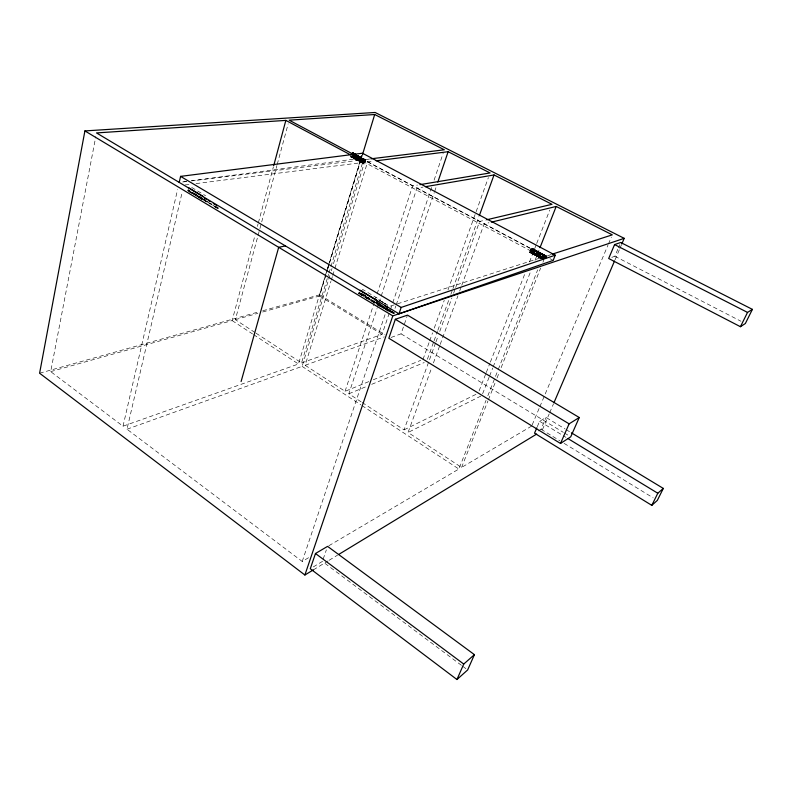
<?xml version="1.0" encoding="UTF-8"?>
<svg xmlns="http://www.w3.org/2000/svg" width="792" height="792" viewBox="0 0 792 792"><rect width="100%" height="100%" fill="white"/><g stroke="black" fill="none" stroke-linecap="round" stroke-linejoin="round"><path stroke-width="0.59" stroke-dasharray="3.96 2.97" d="M363.766 162.528C362.706 159.835 366.587 160.944 363.766 162.528L351.579 156.044M381.645 305.336C380.279 302.277 377.16 304.257 376.269 302.97L393.307 313.632L394.594 312.781M377.576 302.881L376.645 303.574L376.269 302.96M530.462 251.232C531.234 247.649 532.6 251.232 530.462 251.232L544.054 258.588M358.707 293.931L359.301 291.872M188.753 191.515L201.673 199.069L201.99 197.95L198.99 196.198L201 197.337M328.175 266.181L298.455 364.003L123.007 426.205L50.688 371.616L95.802 136.561M123.007 426.205L177.576 189.605M308.613 557.697L302.217 561.469L126.987 429.214L182.14 192.347M50.688 371.616L232.125 320.582L255.153 234.788M257.39 226.443L258.034 224.057M258.35 222.869L273.388 166.865M254.994 332.511L235.343 319.671L276.903 165.568M277.23 164.38L288.179 123.76M191.416 180.794L360.974 158.202L361.865 155.222M328.541 265.003L360.409 160.113L191.486 180.893M262.746 310.751L319.711 294.802L327.274 269.933M327.631 268.755L329.066 264.023M329.432 262.835L362.172 155.093M262.607 312.008L319.522 295.99L327.403 270.072M327.759 268.894L329.195 264.172M329.551 262.993L362.152 155.757M256.024 333.185L301.544 362.914L328.581 274.27M328.947 273.091L362.469 163.172C364.191 164.439 366.419 161.152 365.142 159.637L357.043 155.341M369.666 158.974L363.37 160.222L365.142 159.637L357.509 155.598M126.987 429.214L302.079 366.369L329.858 275.537M331.303 270.815L332.026 268.458M333.462 263.746L364.488 162.291L544.906 258.449M368.775 381.615L345.055 391.327L305.158 365.27L330.927 281.318M331.294 280.14L332.383 276.586M332.749 275.408L334.561 269.498M334.927 268.31L367.597 161.895L373.695 161.123M362.38 290.288L362.647 289.436L379.269 299.346M345.055 391.327L374.418 302.099M374.804 300.92L376.735 295.05M377.121 293.882L412.662 185.863L417.503 185.051M361.103 401.811L348.836 393.792L377.081 308.494M377.467 307.326L378.625 303.821M379.022 302.653L416.938 188.14L422.968 187.11M302.217 561.469L385.348 313.78M301.544 362.914L382.09 334.353L389.971 310.989M390.367 309.82L392.337 303.98M392.733 302.811L431.729 187.169M434.095 180.16L443.154 153.292M395.01 308.375L395.802 306.039M396.198 304.87L434.263 192.634M434.659 191.466L436.639 185.615M323.166 559.122L326.373 549.846M391.07 337.451L401.049 333.838L407.108 316.305M422.997 359.429L429.244 342.055M429.66 340.897L432.58 332.788M434.244 328.155L444.243 300.356M447.985 289.931L488.397 177.576M427.373 359.281L433.67 341.887M434.085 340.728L437.441 331.462M437.857 330.294L449.173 299M450.856 294.357L452.529 289.724M452.945 288.565L478.932 216.691M362.132 402.475L404.059 429.858L435.541 343.025M435.966 341.877L438.065 336.085M439.738 331.452L451.915 297.881M453.598 293.248L455.271 288.615M455.697 287.456L479.625 221.473L485.555 220.067M531.689 426.056L461.587 467.428L408.058 432.472L431.749 367.577M433.432 362.944L439.778 345.569M440.203 344.411L457.964 295.743M459.657 291.1L461.35 286.466M461.766 285.308L484.179 223.898L488.981 222.73M529.462 252.311C534.075 252.747 532.204 243.302 529.462 252.311L540.758 258.34M479.081 390.951L485.833 373.675M486.288 372.517L489.882 363.3M490.337 362.152L524.987 273.438M529.492 261.914L536.243 244.639M536.689 243.481L549.747 210.078M489.119 377.21L481.922 395.545L408.058 432.472M489.575 376.061L492.723 368.042M493.168 366.894L530.531 271.765M535.036 260.311L539.54 248.846M328.858 545.747L458.875 469.022L486.05 400.326M487.862 395.752L497.822 370.557M498.277 369.418L537.679 269.815M461.587 467.428L487.941 400.95M488.397 399.812L495.208 382.615M497.029 378.031L499.307 372.299M501.118 367.716L540.659 268.013M542.926 262.281L543.837 259.984M550.935 254.559L545.421 256.786M532.165 424.918L539.362 407.85M539.847 406.712L607.979 245.104M608.464 243.966L611.345 237.135M537.293 426.7L539.59 421.295L546.064 417.473L565.072 428.977M538.253 430.937L541.035 429.254L546.064 417.473M611.761 257.37L614.849 256.252L618.008 248.837M618.463 247.777L619.819 244.599M542.411 429.749L549.193 413.889M549.668 412.761L553.549 403.692M615.018 259.865L619.374 249.668M619.859 248.54L621.789 244.005M387.793 308.821L387.565 310.147L388.634 309.801M191.08 191.02L190.189 192.001M380.19 304.425L378.101 303.267L377.2 304.306L388.07 311.286L389.001 310.405L386.961 309.177M378.051 303.346L377.14 304.356L388.387 311.048M393.525 313.691L360.865 294.129L361.469 293.416M213.998 206.445L218.028 208.85L218.929 207.94L216.909 206.732M352.777 156.083L364.835 162.548L352.559 156.351L351.43 157.064L350.371 156.717L362.469 163.172M204.564 199.851L203.94 200.406L209.979 204.029M313.325 569.894L328.066 560.924M329.125 560.281L337.55 555.152M313.305 566.923L322.364 561.439L461.716 665.537M404.059 429.858L478.18 393.258M217.76 207.91L215.751 206.702M348.836 393.792L367.112 386.219M371.686 384.328L424.255 362.548M373.299 379.764L420.74 360.35M305.158 365.27L384.328 336.857M390.456 306.088L396.307 304.207M397.475 303.831L541.481 257.598M39.6 373.21L257.994 312.078M235.343 319.671L257.865 313.335M186.546 181.447L181.665 182.101L186.585 181.497M185.041 184.981L191.139 184.209M196.02 183.586L364.488 162.291M355.163 156.479L365.33 161.608L353.262 155.123M353.984 156.291L365.191 161.934L353.123 155.46M353.796 156.598L365.023 162.251L352.965 155.776M546.431 257.994L531.937 250.658L544.213 257.252M546.262 258.34L531.749 251.005L544.025 257.588M546.074 258.687L531.551 251.331L542.797 257.37M544.827 258.489L531.333 251.638L542.579 257.667M356.727 156.153L365.538 160.647L357.479 156.321M363.31 163.499L351.43 157.064L363.716 163.479L351.648 157.024L363.934 163.39L352.103 156.786L364.617 162.815L352.559 156.351M546.678 257.321L532.234 249.955L545.549 257.103M541.49 257.202L530.878 252.133L541.976 258.301M546.757 257.004L532.343 249.629L545.658 256.766M357.845 156.42L365.528 160.37L357.469 156.044M357.024 156.143L364.191 159.826M546.807 256.727L532.412 249.322L545.737 256.459L546.599 256.054L532.442 249.035L545.777 256.172M614.849 256.252L740.975 321.255M357.816 156.153L365.488 160.123L357.41 155.806M355.281 156.172L365.399 161.39L354.321 155.499M546.529 257.766L532.105 250.312L545.411 257.45M543.965 259.439L530.462 252.44L541.728 258.469M357.746 155.925L365.409 159.915L357.35 155.509M357.242 155.984L364.389 159.707L357.162 156.044M356.351 156.539L365.439 161.271L354.37 155.331M532.174 250.133L546.569 257.647M543.767 259.568L530.274 252.509L541.431 258.538M357.647 155.737L365.29 159.746L357.202 155.44L364.765 159.578M357.459 155.885L364.577 159.618L357.588 155.846M532.392 248.609L546.708 256.143M360.974 158.202L545.539 256.341M549.915 258.657L553.192 260.4M357.053 156.291L363.528 159.727M367.597 161.895L412.662 185.863M416.938 188.14L479.625 221.473M484.179 223.898L545.272 256.38M364.795 160.746L356.4 156.272L365.508 160.954L357.449 156.628M546.134 257.212L531.016 249.124L545.797 256.38L531.472 248.668L545.975 256.222L531.679 248.51L546.153 256.113L531.877 248.411L546.312 256.044L532.046 248.381L546.47 256.014L532.194 248.401L546.807 256.479M356.281 156.301L364.835 160.855M531.422 249.47L546.153 257.311M353.767 155.084L364.855 160.984M531.313 249.539L545.698 257.192M530.66 249.232L546.114 257.598M355.757 156.47L364.825 161.301M531.086 249.767L546.074 257.756M353.697 155.569L364.785 161.469M530.977 249.916L545.351 257.568M352.628 155.202L364.726 161.637M530.858 250.074L545.242 257.737M354.568 156.44L364.647 161.806M530.759 250.252L545.837 258.301M354.479 156.608L364.548 161.964M530.67 250.43L545.737 258.469M352.361 155.678L364.449 162.113M530.591 250.609L544.975 258.271M353.252 156.341L364.33 162.251M353.133 156.45L364.211 162.36M530.491 250.955L544.371 258.36M351.381 155.658L364.092 162.439M530.462 251.104L544.262 258.469M351.886 156.054L363.974 162.499M530.561 251.47L541.847 257.489M350.797 156.667L362.894 163.122M529.818 252.202L543.163 259.321M363.498 163.518L351.232 157.044M543.599 259.627L529.888 252.371L543.312 259.578M356.945 156.202L363.993 159.984M530.878 252.133L541.114 257.618M352.103 156.786L364.172 163.241M530.67 252.321L541.926 258.34M351.876 156.935L363.934 163.39M530.115 252.529L541.292 258.509M383.031 306.553L377.814 303.653L382.902 306.722M382.734 306.92L377.517 304.009L388.694 310.751L377.2 304.306M383.773 307.494L389.001 310.405M201.851 198.307L188.021 189.763L200.861 197.693M195 193.852L198 195.614M378.863 299.94L385.932 304.128M384.645 303.376L387.724 305.207L378.695 299.782M191.694 187.437L205.603 195.733M379.714 300.396L385.872 304.069M377.576 302.702L380.645 304.534M391.347 310.959L393.456 312.226M362.429 293.733L368.666 297.475M387.06 308.573L390.228 310.464M391.288 311.098L394.446 312.988M362.508 294.04L369.755 298.376M376.447 302.316L383.595 306.603M387.011 308.652L393.347 312.454M194.782 193.763L197.752 195.545M198.743 196.139L206.009 200.416M376.358 302.544L394.297 313.187M203.841 199.346L205.851 200.554M359.093 292.298L374.695 301.653M377.249 303.247L385.694 308.296M386.427 308.741L394.129 313.345M209.722 203.079L211.731 204.286L190.516 191.723M215.761 206.692L218.651 208.286M361.182 293.792L393.97 313.483M202.673 199.099L202.851 198.079L202.673 199.099L217.602 207.979M358.915 292.733L375.557 302.712M376.269 303.138L393.812 313.592M202.802 199.386L218.345 208.593M191.179 192.595L203.069 199.723M358.796 293.159L375.428 303.138M360.558 294.416L375.062 303.118M198.772 197.564L202.732 199.95M358.727 293.565L374.309 302.91M376.883 304.544L380.952 306.999M379.12 303.88L383.189 306.336M387.248 308.801L389.288 310.028M566.132 429.62L570.359 432.175M401.049 333.838L563.34 432.363M564.389 432.996L568.606 435.56M539.59 421.295L565.973 437.362M201.673 199.069L187.882 190.159L201.752 198.653L187.793 190.555L189.743 192.149M541.035 429.254L559.894 440.788M564.092 443.352L653.143 497.841M319.711 294.802L385.011 334.788M319.522 295.99L382.09 334.353M232.125 320.582L252.539 333.937M253.559 334.61L298.455 364.003M302.079 366.369L360.885 404.87M361.914 405.544L458.875 469.022M462.706 666.28L466.656 669.23"/><path stroke-width="1.19" d="M621.789 244.005L624.215 238.343L375.131 112.474L84.912 130.918L39.6 373.21L304.89 575.012L313.325 569.894M179.22 182.417L180.576 176.378L362.459 153.232L555.261 255.192L553.192 260.4L398.99 313.83L96.505 132.927L285.853 120.394L350.678 154.935M273.705 165.677L285.853 120.394M241.105 381.526L278.685 247.322L285.437 245.896M362.508 154.579L374.695 114.513L444.332 149.787L370.884 158.826M387.625 306.989L387.417 307.633L384.338 305.791M398.99 313.83L401.148 307.435L555.261 255.192M437.827 182.11L448.133 151.708L490.06 172.943L419.918 184.655M304.89 575.012L392.802 315.879L624.215 238.343M315.483 553.509L310.286 568.745L456.954 679.526L467.646 669.963L474.418 654.657L327.581 546.371L315.483 553.509L463.736 664.052L456.954 679.526M395.327 319.285L388.852 338.253L560.508 443.461L570.715 436.837L579.259 417.513L407.514 315.137L395.327 319.285L569.111 423.849L579.259 417.513M479.358 215.533L494.03 174.953L551.994 204.316L486.743 219.78M539.986 247.698L556.192 206.445L612.305 234.858L552.093 254.183M536.837 427.779L534.541 433.175L651.806 505.355L657.33 500.405L663.3 488.417L571.408 432.818M614.582 244.579L608.682 258.489L740.441 326.71L745.361 323.512L752.4 309.375L620.72 242.491L614.582 244.579L747.529 312.414L752.4 309.375M554.024 402.564L614.533 260.994M560.508 443.461L569.111 423.849M651.806 505.355L657.806 493.248L663.3 488.417M740.441 326.71L747.529 312.414M463.736 664.052L474.418 654.657M338.61 554.519L536.659 434.075M356.034 154.796L352.806 153.143L351.252 153.777L353.272 154.846M491.387 222.146L556.192 206.445M425.373 186.694L494.03 174.953M376.141 160.816L448.133 151.708M374.695 114.513L289.149 120.176L353.826 154.569M354.984 155.084L351.915 153.509L353.925 154.589M355.558 154.786L352.994 153.183L356.311 155.054M355.202 154.925L352.381 153.212M353.281 153.44L355.469 154.589M356.42 155.024L352.598 153.153L355.598 154.767M353.153 153.292L356.192 154.905M355.39 154.727L353.38 153.648L353.45 154.163M352.806 153.143L356.073 154.895M180.576 176.378L401.148 307.435M188.862 187.833L202.792 196.159M360.103 290.199L376.764 300.148M204.217 198.03L206.237 199.238M208.246 200.445L210.266 201.653M213.295 203.465L216.325 205.276M376.15 300.891L378.2 302.118M84.912 130.918L392.802 315.879M568.082 438.639L657.806 493.248M353.737 154.767L351.678 153.727L353.697 154.796"/></g></svg>
